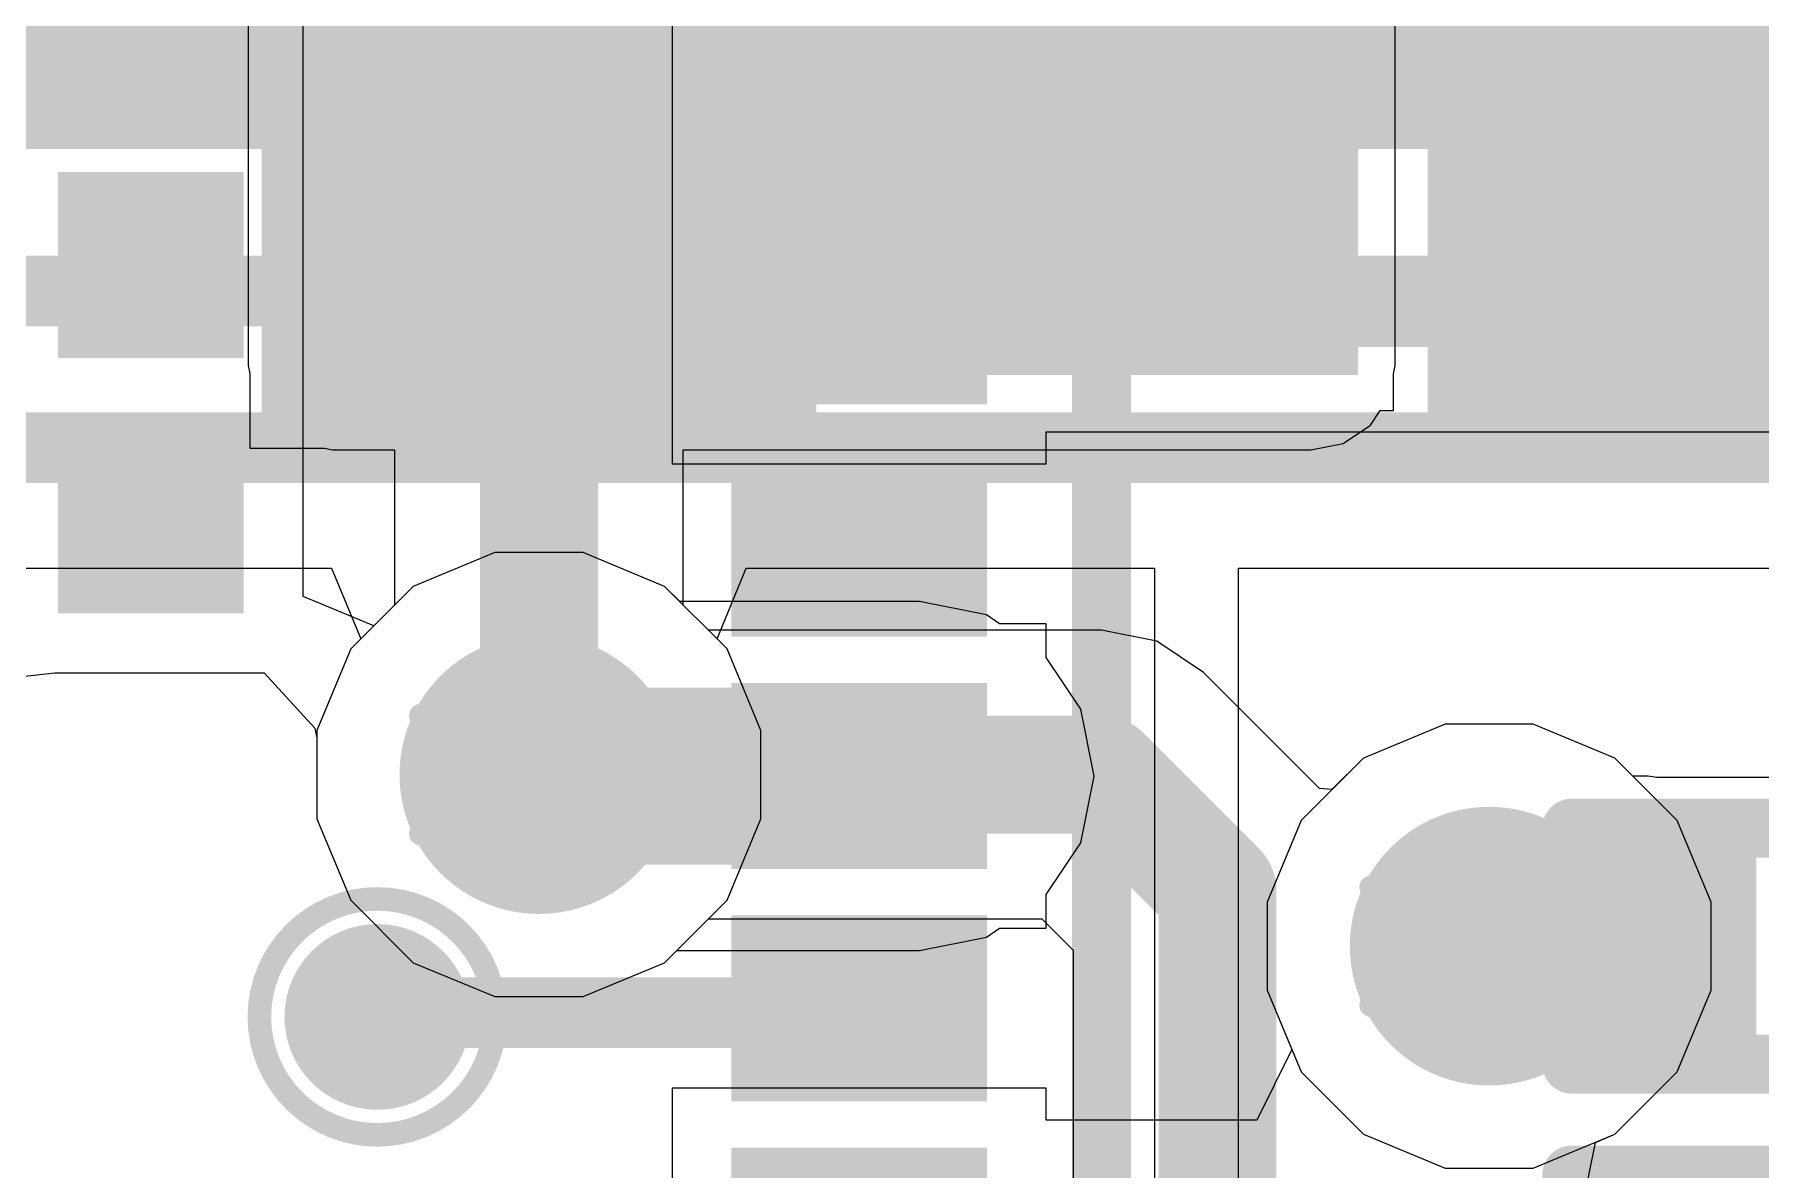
# Model space of a CAD drawing. Header units: inches. Extents: x -10 to 344, y -7 to 75.
# Drawn here: x 39.812 to 43.528, y 8.175 to 10.619 of the extents above; entities that cross this region are included whole.
import ezdxf

# ---------------------------------------------------------------- set-up
doc = ezdxf.new("R2010")
doc.units = ezdxf.units.IN
for name, color, linetype in [('Bottom Layer', 5, 'Continuous'), ('Bottom Overlay', 54, 'Continuous'), ('Bottom Paste', 16, 'Continuous'), ('Bottom Solder', 6, 'Continuous'), ('Drill Drawing', 1, 'Continuous'), ('Mid Layer 1', 16, 'Continuous'), ('Mid Layer 2', 76, 'Continuous'), ('Top Layer', 1, 'Continuous'), ('Top Overlay', 2, 'Continuous'), ('Top Paste', 8, 'Continuous'), ('Top Solder', 216, 'Continuous'), ('Via Holes', 16, 'Continuous')]:
    doc.layers.add(name, color=color, linetype=linetype)

# ---------------------------------------------------------------- blocks, each defined once
blk = doc.blocks.new('NRF9151_LACA_R_30')
at = {"layer": 'Top Layer'}
for points in [[(-5.85, -1.0996), (-5.4, -1.0996), (-5.4, -1.3996), (-5.85, -1.3996)], [(-5.85, -1.5996), (-5.4, -1.5996), (-5.4, -1.8996), (-5.85, -1.8996)], [(-5.85, -2.0996), (-5.4, -2.0996), (-5.4, -2.3996), (-5.85, -2.3996)], [(-3.95, -2.15), (-3.95, -2.45), (-4.25, -2.45), (-4.25, -2.15)], [(-5.85, -2.5996), (-5.4, -2.5996), (-5.4, -2.8996), (-5.85, -2.8996)], [(-3.95, -2.7), (-3.95, -3), (-4.25, -3), (-4.25, -2.7)], [(-5.85, -3.0996), (-5.4, -3.0996), (-5.4, -3.3996), (-5.85, -3.3996)], [(-3.95, -3.25), (-3.95, -3.55), (-4.25, -3.55), (-4.25, -3.25)]]:
    blk.add_hatch(color=1, dxfattribs=at).paths.add_polyline_path(points)
at = {"layer": 'Top Paste'}
for points in [[(-5.85, -1.0996), (-5.4, -1.0996), (-5.4, -1.3996), (-5.85, -1.3996)], [(-5.85, -1.5996), (-5.4, -1.5996), (-5.4, -1.8996), (-5.85, -1.8996)], [(-5.85, -2.0996), (-5.4, -2.0996), (-5.4, -2.3996), (-5.85, -2.3996)], [(-3.95, -2.15), (-3.95, -2.45), (-4.25, -2.45), (-4.25, -2.15)], [(-5.85, -2.5996), (-5.4, -2.5996), (-5.4, -2.8996), (-5.85, -2.8996)], [(-3.95, -2.7), (-3.95, -3), (-4.25, -3), (-4.25, -2.7)], [(-5.85, -3.0996), (-5.4, -3.0996), (-5.4, -3.3996), (-5.85, -3.3996)], [(-3.95, -3.25), (-3.95, -3.55), (-4.25, -3.55), (-4.25, -3.25)]]:
    blk.add_hatch(color=8, dxfattribs=at).paths.add_polyline_path(points)
at = {"layer": 'Top Solder'}
for points in [[(-5.9, -0.5496), (-5.35, -0.5496), (-5.35, -0.9496), (-5.9, -0.9496)], [(-5.9, -1.0496), (-5.35, -1.0496), (-5.35, -1.4496), (-5.9, -1.4496)], [(-5.9, -1.5496), (-5.35, -1.5496), (-5.35, -1.9496), (-5.9, -1.9496)], [(-5.9, -2.0496), (-5.35, -2.0496), (-5.35, -2.4496), (-5.9, -2.4496)], [(-3.9, -2.1), (-3.9, -2.5), (-4.3, -2.5), (-4.3, -2.1)], [(-5.9, -2.5496), (-5.35, -2.5496), (-5.35, -2.9496), (-5.9, -2.9496)], [(-3.9, -2.65), (-3.9, -3.05), (-4.3, -3.05), (-4.3, -2.65)], [(-5.9, -3.0496), (-5.35, -3.0496), (-5.35, -3.4496), (-5.9, -3.4496)], [(-3.9, -3.2), (-3.9, -3.6), (-4.3, -3.6), (-4.3, -3.2)]]:
    blk.add_hatch(color=216, dxfattribs=at).paths.add_polyline_path(points)
at = {"layer": 'Top Overlay'}
blk.add_lwpolyline([(-6.1468, 5.6642, 0.127, 0.127, 0), (-6.1468, -5.6642, 0.127, 0.127, 0)], format="xyseb", dxfattribs=at)
blk = doc.blocks.new('R___0201_B_73')
at = {"layer": 'Bottom Layer'}
for points in [[(-0.41, 0.185), (-0.14, 0.185), (-0.14, -0.185), (-0.41, -0.185)], [(0.14, 0.185), (0.41, 0.185), (0.41, -0.185), (0.14, -0.185)]]:
    blk.add_hatch(color=5, dxfattribs=at).paths.add_polyline_path(points)
at = {"layer": 'Bottom Paste'}
for points in [[(-0.41, 0.185), (-0.14, 0.185), (-0.14, -0.185), (-0.41, -0.185)], [(0.14, 0.185), (0.41, 0.185), (0.41, -0.185), (0.14, -0.185)]]:
    blk.add_hatch(color=16, dxfattribs=at).paths.add_polyline_path(points)
at = {"layer": 'Bottom Solder'}
for points in [[(-0.465, 0.24), (-0.085, 0.24), (-0.085, -0.24), (-0.465, -0.24)], [(0.085, 0.24), (0.465, 0.24), (0.465, -0.24), (0.085, -0.24)]]:
    blk.add_hatch(color=6, dxfattribs=at).paths.add_polyline_path(points)
at = {"layer": 'Bottom Overlay'}
for points in [[(-0.4826, 0.254, 0.127, 0.127, 0), (0.4826, 0.254, 0.127, 0.127, 0)], [(-0.4826, -0.254, 0.127, 0.127, 0), (-0.4826, 0.254, 0.127, 0.127, 0)], [(0.4826, -0.254, 0.127, 0.127, 0), (0.4826, 0.254, 0.127, 0.127, 0)], [(-0.4826, -0.254, 0.127, 0.127, 0), (0.4826, -0.254, 0.127, 0.127, 0)]]:
    blk.add_lwpolyline(points, format="xyseb", dxfattribs=at)
for points in [[(-0.5143, 0.254, 0.0635, 0.0635, 1), (-0.4508, 0.254, 0.0635, 0.0635, 1)], [(-0.5143, 0.254, 0.0635, 0.0635, 1), (-0.4508, 0.254, 0.0635, 0.0635, 1)], [(0.4508, 0.254, 0.0635, 0.0635, 1), (0.5143, 0.254, 0.0635, 0.0635, 1)], [(0.4508, 0.254, 0.0635, 0.0635, 1), (0.5143, 0.254, 0.0635, 0.0635, 1)], [(-0.5143, -0.254, 0.0635, 0.0635, 1), (-0.4508, -0.254, 0.0635, 0.0635, 1)], [(-0.5143, -0.254, 0.0635, 0.0635, 1), (-0.4508, -0.254, 0.0635, 0.0635, 1)], [(0.4508, -0.254, 0.0635, 0.0635, 1), (0.5143, -0.254, 0.0635, 0.0635, 1)], [(0.4508, -0.254, 0.0635, 0.0635, 1), (0.5143, -0.254, 0.0635, 0.0635, 1)]]:
    blk.add_lwpolyline(points, format="xyseb", close=True, dxfattribs=at)
blk = doc.blocks.new('R___0201_B_74')
at = {"layer": 'Bottom Layer'}
for points in [[(-0.41, 0.185), (-0.14, 0.185), (-0.14, -0.185), (-0.41, -0.185)], [(0.14, 0.185), (0.41, 0.185), (0.41, -0.185), (0.14, -0.185)]]:
    blk.add_hatch(color=5, dxfattribs=at).paths.add_polyline_path(points)
at = {"layer": 'Bottom Paste'}
for points in [[(-0.41, 0.185), (-0.14, 0.185), (-0.14, -0.185), (-0.41, -0.185)], [(0.14, 0.185), (0.41, 0.185), (0.41, -0.185), (0.14, -0.185)]]:
    blk.add_hatch(color=16, dxfattribs=at).paths.add_polyline_path(points)
at = {"layer": 'Bottom Solder'}
for points in [[(-0.465, 0.24), (-0.085, 0.24), (-0.085, -0.24), (-0.465, -0.24)], [(0.085, 0.24), (0.465, 0.24), (0.465, -0.24), (0.085, -0.24)]]:
    blk.add_hatch(color=6, dxfattribs=at).paths.add_polyline_path(points)
at = {"layer": 'Bottom Overlay'}
for points in [[(0.4826, 0.254, 0.127, 0.127, 0), (-0.4826, 0.254, 0.127, 0.127, 0)], [(-0.4826, 0.254, 0.127, 0.127, 0), (-0.4826, -0.254, 0.127, 0.127, 0)], [(0.4826, 0.254, 0.127, 0.127, 0), (0.4826, -0.254, 0.127, 0.127, 0)], [(0.4826, -0.254, 0.127, 0.127, 0), (-0.4826, -0.254, 0.127, 0.127, 0)]]:
    blk.add_lwpolyline(points, format="xyseb", dxfattribs=at)
for points in [[(-0.5143, 0.254, 0.0635, 0.0635, 1), (-0.4508, 0.254, 0.0635, 0.0635, 1)], [(-0.5143, 0.254, 0.0635, 0.0635, 1), (-0.4508, 0.254, 0.0635, 0.0635, 1)], [(0.4508, 0.254, 0.0635, 0.0635, 1), (0.5143, 0.254, 0.0635, 0.0635, 1)], [(0.4508, 0.254, 0.0635, 0.0635, 1), (0.5143, 0.254, 0.0635, 0.0635, 1)], [(-0.5143, -0.254, 0.0635, 0.0635, 1), (-0.4508, -0.254, 0.0635, 0.0635, 1)], [(-0.5143, -0.254, 0.0635, 0.0635, 1), (-0.4508, -0.254, 0.0635, 0.0635, 1)], [(0.4508, -0.254, 0.0635, 0.0635, 1), (0.5143, -0.254, 0.0635, 0.0635, 1)], [(0.4508, -0.254, 0.0635, 0.0635, 1), (0.5143, -0.254, 0.0635, 0.0635, 1)]]:
    blk.add_lwpolyline(points, format="xyseb", close=True, dxfattribs=at)
blk = doc.blocks.new('IND_0603__1608_M_______B_89')
at = {"layer": 'Bottom Layer'}
for points in [[(-1, 0.4), (-0.4, 0.4), (-0.4, -0.4), (-1, -0.4)], [(0.4, 0.4), (1, 0.4), (1, -0.4), (0.4, -0.4)]]:
    blk.add_hatch(color=5, dxfattribs=at).paths.add_polyline_path(points)
at = {"layer": 'Bottom Paste'}
for points in [[(-1, 0.4), (-0.4, 0.4), (-0.4, -0.4), (-1, -0.4)], [(0.4, 0.4), (1, 0.4), (1, -0.4), (0.4, -0.4)]]:
    blk.add_hatch(color=16, dxfattribs=at).paths.add_polyline_path(points)
at = {"layer": 'Bottom Solder'}
for points in [[(-1.1016, 0.5016), (-0.2984, 0.5016), (-0.2984, -0.5016), (-1.1016, -0.5016)], [(0.2984, 0.5016), (1.1016, 0.5016), (1.1016, -0.5016), (0.2984, -0.5016)]]:
    blk.add_hatch(color=6, dxfattribs=at).paths.add_polyline_path(points)
at = {"layer": 'Bottom Overlay'}
for points in [[(0.2286, 0.4572, 0.127, 0.127, 0), (-0.2032, 0.4572, 0.127, 0.127, 0)], [(0.2286, -0.4572, 0.127, 0.127, 0), (-0.2032, -0.4572, 0.127, 0.127, 0)]]:
    blk.add_lwpolyline(points, format="xyseb", dxfattribs=at)
for points in [[(-0.2349, 0.4572, 0.0635, 0.0635, 1), (-0.1714, 0.4572, 0.0635, 0.0635, 1)], [(0.1968, 0.4572, 0.0635, 0.0635, 1), (0.2604, 0.4572, 0.0635, 0.0635, 1)], [(-0.2349, -0.4572, 0.0635, 0.0635, 1), (-0.1714, -0.4572, 0.0635, 0.0635, 1)], [(0.1968, -0.4572, 0.0635, 0.0635, 1), (0.2604, -0.4572, 0.0635, 0.0635, 1)]]:
    blk.add_lwpolyline(points, format="xyseb", close=True, dxfattribs=at)
blk = doc.blocks.new('C___0603_B_105')
at = {"layer": 'Bottom Layer'}
for points in [[(-1.143, -0.4445), (-1.143, 0.4445), (-0.381, 0.4445), (-0.381, -0.4445)], [(0.381, -0.4445), (0.381, 0.4445), (1.143, 0.4445), (1.143, -0.4445)]]:
    blk.add_hatch(color=5, dxfattribs=at).paths.add_polyline_path(points)
at = {"layer": 'Bottom Paste'}
for points in [[(-1.143, -0.4445), (-1.143, 0.4445), (-0.381, 0.4445), (-0.381, -0.4445)], [(0.381, -0.4445), (0.381, 0.4445), (1.143, 0.4445), (1.143, -0.4445)]]:
    blk.add_hatch(color=16, dxfattribs=at).paths.add_polyline_path(points)
at = {"layer": 'Bottom Solder'}
for points in [[(-1.203, -0.5045), (-1.203, 0.5045), (-0.321, 0.5045), (-0.321, -0.5045)], [(0.321, -0.5045), (0.321, 0.5045), (1.203, 0.5045), (1.203, -0.5045)]]:
    blk.add_hatch(color=6, dxfattribs=at).paths.add_polyline_path(points)
at = {"layer": 'Bottom Overlay'}
for points in [[(-1.2446, -0.5334, 0.127, 0.127, 0), (-1.2446, 0.5334, 0.127, 0.127, 0)], [(-0.4572, 0.5334, 0.127, 0.127, 0), (-1.2446, 0.5334, 0.127, 0.127, 0)], [(1.2446, 0.5334, 0.127, 0.127, 0), (0.4572, 0.5334, 0.127, 0.127, 0)], [(1.2446, -0.5334, 0.127, 0.127, 0), (1.2446, 0.5334, 0.127, 0.127, 0)], [(-0.4572, -0.5334, 0.127, 0.127, 0), (-1.2446, -0.5334, 0.127, 0.127, 0)], [(1.2446, -0.5334, 0.127, 0.127, 0), (0.4572, -0.5334, 0.127, 0.127, 0)]]:
    blk.add_lwpolyline(points, format="xyseb", dxfattribs=at)
for points in [[(-1.2764, 0.5334, 0.0635, 0.0635, 1), (-1.2128, 0.5334, 0.0635, 0.0635, 1)], [(-1.2764, 0.5334, 0.0635, 0.0635, 1), (-1.2128, 0.5334, 0.0635, 0.0635, 1)], [(-0.4889, 0.5334, 0.0635, 0.0635, 1), (-0.4254, 0.5334, 0.0635, 0.0635, 1)], [(0.4254, 0.5334, 0.0635, 0.0635, 1), (0.4889, 0.5334, 0.0635, 0.0635, 1)], [(1.2128, 0.5334, 0.0635, 0.0635, 1), (1.2764, 0.5334, 0.0635, 0.0635, 1)], [(1.2128, 0.5334, 0.0635, 0.0635, 1), (1.2764, 0.5334, 0.0635, 0.0635, 1)], [(-1.2764, -0.5334, 0.0635, 0.0635, 1), (-1.2128, -0.5334, 0.0635, 0.0635, 1)], [(-1.2764, -0.5334, 0.0635, 0.0635, 1), (-1.2128, -0.5334, 0.0635, 0.0635, 1)], [(-0.4889, -0.5334, 0.0635, 0.0635, 1), (-0.4254, -0.5334, 0.0635, 0.0635, 1)], [(0.4254, -0.5334, 0.0635, 0.0635, 1), (0.4889, -0.5334, 0.0635, 0.0635, 1)], [(1.2128, -0.5334, 0.0635, 0.0635, 1), (1.2764, -0.5334, 0.0635, 0.0635, 1)], [(1.2128, -0.5334, 0.0635, 0.0635, 1), (1.2764, -0.5334, 0.0635, 0.0635, 1)]]:
    blk.add_lwpolyline(points, format="xyseb", close=True, dxfattribs=at)
blk = doc.blocks.new('C___0603_B_106')
at = {"layer": 'Bottom Layer'}
for points in [[(-1.143, -0.4445), (-1.143, 0.4445), (-0.381, 0.4445), (-0.381, -0.4445)], [(0.381, -0.4445), (0.381, 0.4445), (1.143, 0.4445), (1.143, -0.4445)]]:
    blk.add_hatch(color=5, dxfattribs=at).paths.add_polyline_path(points)
at = {"layer": 'Bottom Paste'}
for points in [[(-1.143, -0.4445), (-1.143, 0.4445), (-0.381, 0.4445), (-0.381, -0.4445)], [(0.381, -0.4445), (0.381, 0.4445), (1.143, 0.4445), (1.143, -0.4445)]]:
    blk.add_hatch(color=16, dxfattribs=at).paths.add_polyline_path(points)
at = {"layer": 'Bottom Solder'}
for points in [[(-1.203, -0.5045), (-1.203, 0.5045), (-0.321, 0.5045), (-0.321, -0.5045)], [(0.321, -0.5045), (0.321, 0.5045), (1.203, 0.5045), (1.203, -0.5045)]]:
    blk.add_hatch(color=6, dxfattribs=at).paths.add_polyline_path(points)
at = {"layer": 'Bottom Overlay'}
for points in [[(-1.2446, 0.5334, 0.127, 0.127, 0), (-0.4572, 0.5334, 0.127, 0.127, 0)], [(-1.2446, 0.5334, 0.127, 0.127, 0), (-1.2446, -0.5334, 0.127, 0.127, 0)], [(0.4572, 0.5334, 0.127, 0.127, 0), (1.2446, 0.5334, 0.127, 0.127, 0)], [(1.2446, 0.5334, 0.127, 0.127, 0), (1.2446, -0.5334, 0.127, 0.127, 0)], [(-1.2446, -0.5334, 0.127, 0.127, 0), (-0.4572, -0.5334, 0.127, 0.127, 0)], [(0.4572, -0.5334, 0.127, 0.127, 0), (1.2446, -0.5334, 0.127, 0.127, 0)]]:
    blk.add_lwpolyline(points, format="xyseb", dxfattribs=at)
for points in [[(-1.2764, 0.5334, 0.0635, 0.0635, 1), (-1.2128, 0.5334, 0.0635, 0.0635, 1)], [(-1.2764, 0.5334, 0.0635, 0.0635, 1), (-1.2128, 0.5334, 0.0635, 0.0635, 1)], [(-0.4889, 0.5334, 0.0635, 0.0635, 1), (-0.4254, 0.5334, 0.0635, 0.0635, 1)], [(0.4254, 0.5334, 0.0635, 0.0635, 1), (0.4889, 0.5334, 0.0635, 0.0635, 1)], [(1.2128, 0.5334, 0.0635, 0.0635, 1), (1.2764, 0.5334, 0.0635, 0.0635, 1)], [(1.2128, 0.5334, 0.0635, 0.0635, 1), (1.2764, 0.5334, 0.0635, 0.0635, 1)], [(-1.2764, -0.5334, 0.0635, 0.0635, 1), (-1.2128, -0.5334, 0.0635, 0.0635, 1)], [(-1.2764, -0.5334, 0.0635, 0.0635, 1), (-1.2128, -0.5334, 0.0635, 0.0635, 1)], [(-0.4889, -0.5334, 0.0635, 0.0635, 1), (-0.4254, -0.5334, 0.0635, 0.0635, 1)], [(0.4254, -0.5334, 0.0635, 0.0635, 1), (0.4889, -0.5334, 0.0635, 0.0635, 1)], [(1.2128, -0.5334, 0.0635, 0.0635, 1), (1.2764, -0.5334, 0.0635, 0.0635, 1)], [(1.2128, -0.5334, 0.0635, 0.0635, 1), (1.2764, -0.5334, 0.0635, 0.0635, 1)]]:
    blk.add_lwpolyline(points, format="xyseb", close=True, dxfattribs=at)

msp = doc.modelspace()

# ---------------------------------------------------------------- hatches: boundary and pattern name
at = {"layer": 'Bottom Layer'}
for points in [[(40.4539, 9.906), (42.5605, 9.906), (42.5605, 10.668), (40.4539, 10.668)], [(42.868, 8.471), (43.2868, 8.471), (43.2868, 8.841), (42.868, 8.841)]]:
    msp.add_hatch(color=5, dxfattribs=at).paths.add_polyline_path(points)
h = msp.add_hatch(color=5, dxfattribs=at)
edge = h.paths.add_edge_path()
edge.add_arc((40.8983, 9.0254), 0.3, 0, 360)
h = msp.add_hatch(color=5, dxfattribs=at)
edge = h.paths.add_edge_path()
edge.add_arc((42.9442, 8.656), 0.3, 0, 360)
h = msp.add_hatch(color=5, dxfattribs=at)
edge = h.paths.add_edge_path()
edge.add_arc((40.5505, 8.5037), 0.2, 0, 360)
at = {"layer": 'Mid Layer 1'}
h = msp.add_hatch(color=16, dxfattribs=at)
edge = h.paths.add_edge_path()
edge.add_arc((40.8983, 9.0254), 0.3, 0, 360)
h = msp.add_hatch(color=16, dxfattribs=at)
edge = h.paths.add_edge_path()
edge.add_arc((42.9442, 8.656), 0.3, 0, 360)
h = msp.add_hatch(color=16, dxfattribs=at)
edge = h.paths.add_edge_path()
edge.add_arc((40.5505, 8.5037), 0.2, 0, 360)
at = {"layer": 'Mid Layer 2'}
h = msp.add_hatch(color=76, dxfattribs=at)
edge = h.paths.add_edge_path()
edge.add_arc((40.8983, 9.0254), 0.3, 0, 360)
h = msp.add_hatch(color=76, dxfattribs=at)
edge = h.paths.add_edge_path()
edge.add_arc((42.9442, 8.656), 0.3, 0, 360)
h = msp.add_hatch(color=76, dxfattribs=at)
edge = h.paths.add_edge_path()
edge.add_arc((40.5505, 8.5037), 0.2, 0, 360)
at = {"layer": 'Top Layer'}
h = msp.add_hatch(color=1, dxfattribs=at)
edge = h.paths.add_edge_path()
edge.add_arc((40.8983, 9.0254), 0.3, 0, 360)
h = msp.add_hatch(color=1, dxfattribs=at)
edge = h.paths.add_edge_path()
edge.add_arc((42.9442, 8.656), 0.3, 0, 360)
h = msp.add_hatch(color=1, dxfattribs=at)
edge = h.paths.add_edge_path()
edge.add_arc((40.5505, 8.5037), 0.2, 0, 360)
at = {"layer": 'Via Holes'}
h = msp.add_hatch(color=7, dxfattribs=at)
edge = h.paths.add_edge_path()
edge.add_arc((40.8983, 9.0254), 0.15, 0, 360)
h = msp.add_hatch(color=7, dxfattribs=at)
edge = h.paths.add_edge_path()
edge.add_arc((42.9442, 8.656), 0.15, 0, 360)
h = msp.add_hatch(color=7, dxfattribs=at)
edge = h.paths.add_edge_path()
edge.add_arc((40.5505, 8.5037), 0.1, 0, 360)

# ---------------------------------------------------------------- linework, layer by layer
at = {"layer": 'Bottom Layer'}
for p, q in [((40.2726, 10.668), (40.2726, 9.906)), ((42.7418, 9.906), (42.7418, 10.668)), ((40.2726, 9.906), (40.2761, 9.8885)), ((40.2761, 9.8885), (40.2761, 9.7282)), ((42.7383, 9.8885), (42.7418, 9.906)), ((42.7383, 9.8092), (42.7383, 9.8885)), ((42.6298, 9.7385), (42.6887, 9.7778)), ((42.6887, 9.7778), (42.7096, 9.8092)), ((42.7096, 9.8092), (42.7383, 9.8092)), ((42.5605, 9.7247), (42.6298, 9.7385)), ((40.2761, 9.7282), (40.4364, 9.7282)), ((40.4364, 9.7282), (40.4539, 9.7247)), ((40.4539, 9.7247), (40.5876, 9.7247)), ((40.5876, 9.7247), (40.5876, 9.3904)), ((41.2091, 9.3904), (41.2091, 9.7247)), ((41.2091, 9.7247), (42.5605, 9.7247)), ((40.5876, 9.3904), (40.4933, 9.2961)), ((41.2633, 9.3362), (41.2091, 9.3904)), ((42.1097, 9.3362), (41.2633, 9.3362)), ((42.2286, 9.3125), (42.1097, 9.3362)), ((40.4933, 9.2961), (40.4205, 9.1205)), ((42.3294, 9.2452), (42.2286, 9.3125)), ((42.579, 8.9956), (42.3294, 9.2452)), ((40.4205, 9.1205), (40.4205, 8.9304)), ((42.8491, 9.1338), (42.6735, 9.061)), ((43.0392, 9.1338), (42.8491, 9.1338)), ((43.2148, 9.061), (43.0392, 9.1338)), ((42.6735, 9.061), (42.6055, 8.993)), ((43.2536, 9.0222), (43.2148, 9.061)), ((42.6055, 8.993), (42.579, 8.9956)), ((43.2868, 9.0222), (43.2536, 9.0222)), ((43.3043, 9.0188), (43.2868, 9.0222)), ((43.8155, 9.0188), (43.3043, 9.0188)), ((40.4205, 8.9304), (40.4933, 8.7548)), ((40.4933, 8.7548), (40.6277, 8.6204)), ((41.169, 8.6204), (41.2633, 8.7147)), ((41.2633, 8.7147), (41.9809, 8.7147)), ((41.9809, 8.7147), (42.0485, 8.6471)), ((42.0485, 8.6471), (42.0485, 7.5846)), ((40.6277, 8.6204), (40.8033, 8.5476)), ((40.9934, 8.5476), (41.169, 8.6204)), ((40.8033, 8.5476), (40.9934, 8.5476))]:
    msp.add_line(p, q, dxfattribs=at)
for points in [[(42.6155, 11.0166, 0.1524, 0.1524, 0), (43.3451, 10.287, 0.1524, 0.1524, 0)], [(40.8983, 10.2869, 0.254, 0.254, 0), (40.8984, 10.287, 0.254, 0.254, 0)], [(40.8983, 9.0254, 0.254, 0.254, 0), (40.8983, 10.2869, 0.254, 0.254, 0)], [(43.3451, 10.287, 0.1524, 0.1524, 0), (43.4086, 10.287, 0.1524, 0.1524, 0)], [(40.8983, 9.0254, 0.254, 0.254, 0), (42.1097, 9.0254, 0.254, 0.254, 0)], [(42.1097, 9.0254, 0.254, 0.254, 0), (42.3593, 8.7758, 0.254, 0.254, 0)], [(42.3593, 7.2218, 0.254, 0.254, 0), (42.3593, 8.7758, 0.254, 0.254, 0)], [(42.9442, 8.656, 0.1524, 0.1524, 0), (43.3296, 8.656, 0.1524, 0.1524, 0)]]:
    msp.add_lwpolyline(points, format="xyseb", dxfattribs=at)
for points in [[(40.8348, 10.2869, 0.127, 0.127, 1), (40.9618, 10.2869, 0.127, 0.127, 1)], [(40.8348, 10.2869, 0.127, 0.127, 1), (40.9618, 10.2869, 0.127, 0.127, 1)], [(40.8349, 10.287, 0.127, 0.127, 1), (40.9619, 10.287, 0.127, 0.127, 1)], [(43.307, 10.287, 0.0762, 0.0762, 1), (43.3832, 10.287, 0.0762, 0.0762, 1)], [(43.307, 10.287, 0.0762, 0.0762, 1), (43.3832, 10.287, 0.0762, 0.0762, 1)], [(43.3705, 10.287, 0.0762, 0.0762, 1), (43.4467, 10.287, 0.0762, 0.0762, 1)], [(40.8348, 9.0254, 0.127, 0.127, 1), (40.9618, 9.0254, 0.127, 0.127, 1)], [(40.8348, 9.0254, 0.127, 0.127, 1), (40.9618, 9.0254, 0.127, 0.127, 1)], [(42.0462, 9.0254, 0.127, 0.127, 1), (42.1732, 9.0254, 0.127, 0.127, 1)], [(42.0462, 9.0254, 0.127, 0.127, 1), (42.1732, 9.0254, 0.127, 0.127, 1)], [(42.2958, 8.7758, 0.127, 0.127, 1), (42.4228, 8.7758, 0.127, 0.127, 1)], [(42.2958, 8.7758, 0.127, 0.127, 1), (42.4228, 8.7758, 0.127, 0.127, 1)], [(42.9061, 8.656, 0.0762, 0.0762, 1), (42.9823, 8.656, 0.0762, 0.0762, 1)], [(43.2915, 8.656, 0.0762, 0.0762, 1), (43.3677, 8.656, 0.0762, 0.0762, 1)]]:
    msp.add_lwpolyline(points, format="xyseb", close=True, dxfattribs=at)
at = {"layer": 'Drill Drawing'}
for points in [[(40.7713, 9.1524, 0.0508, 0.0508, 0), (40.8983, 9.2794, 0.0508, 0.0508, 0)], [(40.8983, 9.2794, 0.0508, 0.0508, 0), (41.0253, 9.1524, 0.0508, 0.0508, 0)], [(40.6443, 9.1524, 0.0508, 0.0508, 0), (40.7713, 9.0254, 0.0508, 0.0508, 0)], [(40.6443, 9.1524, 0.0508, 0.0508, 0), (40.7713, 9.1524, 0.0508, 0.0508, 0)], [(41.0253, 9.1524, 0.0508, 0.0508, 0), (41.1523, 9.1524, 0.0508, 0.0508, 0)], [(41.0253, 9.0254, 0.0508, 0.0508, 0), (41.1523, 9.1524, 0.0508, 0.0508, 0)], [(40.6443, 8.8984, 0.0508, 0.0508, 0), (40.7713, 9.0254, 0.0508, 0.0508, 0)], [(41.0253, 9.0254, 0.0508, 0.0508, 0), (41.1523, 8.8984, 0.0508, 0.0508, 0)], [(40.6443, 8.8984, 0.0508, 0.0508, 0), (40.7713, 8.8984, 0.0508, 0.0508, 0)], [(40.7713, 8.8984, 0.0508, 0.0508, 0), (40.8983, 8.7714, 0.0508, 0.0508, 0)], [(40.8983, 8.7714, 0.0508, 0.0508, 0), (41.0253, 8.8984, 0.0508, 0.0508, 0)], [(41.0253, 8.8984, 0.0508, 0.0508, 0), (41.1523, 8.8984, 0.0508, 0.0508, 0)], [(42.8172, 8.783, 0.0508, 0.0508, 0), (42.9442, 8.91, 0.0508, 0.0508, 0)], [(42.9442, 8.91, 0.0508, 0.0508, 0), (43.0712, 8.783, 0.0508, 0.0508, 0)], [(42.6902, 8.783, 0.0508, 0.0508, 0), (42.8172, 8.656, 0.0508, 0.0508, 0)], [(42.6902, 8.783, 0.0508, 0.0508, 0), (42.8172, 8.783, 0.0508, 0.0508, 0)], [(43.0712, 8.783, 0.0508, 0.0508, 0), (43.1982, 8.783, 0.0508, 0.0508, 0)], [(43.0712, 8.656, 0.0508, 0.0508, 0), (43.1982, 8.783, 0.0508, 0.0508, 0)], [(42.6902, 8.529, 0.0508, 0.0508, 0), (42.8172, 8.656, 0.0508, 0.0508, 0)], [(43.0712, 8.656, 0.0508, 0.0508, 0), (43.1982, 8.529, 0.0508, 0.0508, 0)], [(42.6902, 8.529, 0.0508, 0.0508, 0), (42.8172, 8.529, 0.0508, 0.0508, 0)], [(42.8172, 8.529, 0.0508, 0.0508, 0), (42.9442, 8.402, 0.0508, 0.0508, 0)], [(42.9442, 8.402, 0.0508, 0.0508, 0), (43.0712, 8.529, 0.0508, 0.0508, 0)], [(43.0712, 8.529, 0.0508, 0.0508, 0), (43.1982, 8.529, 0.0508, 0.0508, 0)]]:
    msp.add_lwpolyline(points, format="xyseb", dxfattribs=at)
for points in [[(40.8856, 9.2794, 0.0254, 0.0254, 1), (40.911, 9.2794, 0.0254, 0.0254, 1)], [(40.8856, 9.2794, 0.0254, 0.0254, 1), (40.911, 9.2794, 0.0254, 0.0254, 1)], [(40.6316, 9.1524, 0.0254, 0.0254, 1), (40.657, 9.1524, 0.0254, 0.0254, 1)], [(40.6316, 9.1524, 0.0254, 0.0254, 1), (40.657, 9.1524, 0.0254, 0.0254, 1)], [(40.7586, 9.1524, 0.0254, 0.0254, 1), (40.784, 9.1524, 0.0254, 0.0254, 1)], [(40.7586, 9.1524, 0.0254, 0.0254, 1), (40.784, 9.1524, 0.0254, 0.0254, 1)], [(41.0126, 9.1524, 0.0254, 0.0254, 1), (41.038, 9.1524, 0.0254, 0.0254, 1)], [(41.0126, 9.1524, 0.0254, 0.0254, 1), (41.038, 9.1524, 0.0254, 0.0254, 1)], [(41.1396, 9.1524, 0.0254, 0.0254, 1), (41.165, 9.1524, 0.0254, 0.0254, 1)], [(41.1396, 9.1524, 0.0254, 0.0254, 1), (41.165, 9.1524, 0.0254, 0.0254, 1)], [(40.7586, 9.0254, 0.0254, 0.0254, 1), (40.784, 9.0254, 0.0254, 0.0254, 1)], [(40.7586, 9.0254, 0.0254, 0.0254, 1), (40.784, 9.0254, 0.0254, 0.0254, 1)], [(41.0126, 9.0254, 0.0254, 0.0254, 1), (41.038, 9.0254, 0.0254, 0.0254, 1)], [(41.0126, 9.0254, 0.0254, 0.0254, 1), (41.038, 9.0254, 0.0254, 0.0254, 1)], [(40.6316, 8.8984, 0.0254, 0.0254, 1), (40.657, 8.8984, 0.0254, 0.0254, 1)], [(40.6316, 8.8984, 0.0254, 0.0254, 1), (40.657, 8.8984, 0.0254, 0.0254, 1)], [(40.7586, 8.8984, 0.0254, 0.0254, 1), (40.784, 8.8984, 0.0254, 0.0254, 1)], [(40.7586, 8.8984, 0.0254, 0.0254, 1), (40.784, 8.8984, 0.0254, 0.0254, 1)], [(41.0126, 8.8984, 0.0254, 0.0254, 1), (41.038, 8.8984, 0.0254, 0.0254, 1)], [(41.0126, 8.8984, 0.0254, 0.0254, 1), (41.038, 8.8984, 0.0254, 0.0254, 1)], [(41.1396, 8.8984, 0.0254, 0.0254, 1), (41.165, 8.8984, 0.0254, 0.0254, 1)], [(41.1396, 8.8984, 0.0254, 0.0254, 1), (41.165, 8.8984, 0.0254, 0.0254, 1)], [(42.9315, 8.91, 0.0254, 0.0254, 1), (42.9569, 8.91, 0.0254, 0.0254, 1)], [(42.9315, 8.91, 0.0254, 0.0254, 1), (42.9569, 8.91, 0.0254, 0.0254, 1)], [(42.6775, 8.783, 0.0254, 0.0254, 1), (42.7029, 8.783, 0.0254, 0.0254, 1)], [(42.6775, 8.783, 0.0254, 0.0254, 1), (42.7029, 8.783, 0.0254, 0.0254, 1)], [(42.8045, 8.783, 0.0254, 0.0254, 1), (42.8299, 8.783, 0.0254, 0.0254, 1)], [(42.8045, 8.783, 0.0254, 0.0254, 1), (42.8299, 8.783, 0.0254, 0.0254, 1)], [(43.0585, 8.783, 0.0254, 0.0254, 1), (43.0839, 8.783, 0.0254, 0.0254, 1)], [(43.0585, 8.783, 0.0254, 0.0254, 1), (43.0839, 8.783, 0.0254, 0.0254, 1)], [(43.1855, 8.783, 0.0254, 0.0254, 1), (43.2109, 8.783, 0.0254, 0.0254, 1)], [(43.1855, 8.783, 0.0254, 0.0254, 1), (43.2109, 8.783, 0.0254, 0.0254, 1)], [(40.8045, 8.5037, 0.0508, 0.0508, 1), (40.2965, 8.5037, 0.0508, 0.0508, 1)], [(40.8856, 8.7714, 0.0254, 0.0254, 1), (40.911, 8.7714, 0.0254, 0.0254, 1)], [(40.8856, 8.7714, 0.0254, 0.0254, 1), (40.911, 8.7714, 0.0254, 0.0254, 1)], [(42.8045, 8.656, 0.0254, 0.0254, 1), (42.8299, 8.656, 0.0254, 0.0254, 1)], [(42.8045, 8.656, 0.0254, 0.0254, 1), (42.8299, 8.656, 0.0254, 0.0254, 1)], [(43.0585, 8.656, 0.0254, 0.0254, 1), (43.0839, 8.656, 0.0254, 0.0254, 1)], [(43.0585, 8.656, 0.0254, 0.0254, 1), (43.0839, 8.656, 0.0254, 0.0254, 1)], [(42.6775, 8.529, 0.0254, 0.0254, 1), (42.7029, 8.529, 0.0254, 0.0254, 1)], [(42.6775, 8.529, 0.0254, 0.0254, 1), (42.7029, 8.529, 0.0254, 0.0254, 1)], [(42.8045, 8.529, 0.0254, 0.0254, 1), (42.8299, 8.529, 0.0254, 0.0254, 1)], [(42.8045, 8.529, 0.0254, 0.0254, 1), (42.8299, 8.529, 0.0254, 0.0254, 1)], [(43.0585, 8.529, 0.0254, 0.0254, 1), (43.0839, 8.529, 0.0254, 0.0254, 1)], [(43.0585, 8.529, 0.0254, 0.0254, 1), (43.0839, 8.529, 0.0254, 0.0254, 1)], [(43.1855, 8.529, 0.0254, 0.0254, 1), (43.2109, 8.529, 0.0254, 0.0254, 1)], [(43.1855, 8.529, 0.0254, 0.0254, 1), (43.2109, 8.529, 0.0254, 0.0254, 1)], [(40.2838, 8.5037, 0.0254, 0.0254, 1), (40.3092, 8.5037, 0.0254, 0.0254, 1)], [(40.7918, 8.5037, 0.0254, 0.0254, 1), (40.8172, 8.5037, 0.0254, 0.0254, 1)], [(42.9315, 8.402, 0.0254, 0.0254, 1), (42.9569, 8.402, 0.0254, 0.0254, 1)], [(42.9315, 8.402, 0.0254, 0.0254, 1), (42.9569, 8.402, 0.0254, 0.0254, 1)]]:
    msp.add_lwpolyline(points, format="xyseb", close=True, dxfattribs=at)
at = {"layer": 'Mid Layer 1'}
for p, q in [((40.8033, 9.5032), (40.6277, 9.4305)), ((40.9934, 9.5032), (40.8033, 9.5032)), ((41.169, 9.4305), (40.9934, 9.5032)), ((40.6277, 9.4305), (40.4933, 9.2961)), ((41.3034, 9.2961), (41.169, 9.4305)), ((40.4933, 9.2961), (40.4205, 9.1205)), ((41.3761, 9.1205), (41.3034, 9.2961)), ((40.4205, 9.1205), (40.4205, 8.9304)), ((41.3761, 8.9304), (41.3761, 9.1205)), ((42.8491, 9.1338), (42.6735, 9.061)), ((43.0392, 9.1338), (42.8491, 9.1338)), ((43.2148, 9.061), (43.0392, 9.1338)), ((42.6735, 9.061), (42.5391, 8.9266)), ((43.3492, 8.9266), (43.2148, 9.061)), ((40.4205, 8.9304), (40.4933, 8.7548)), ((41.3034, 8.7548), (41.3761, 8.9304)), ((42.5391, 8.9266), (42.4664, 8.751)), ((43.422, 8.751), (43.3492, 8.9266)), ((40.4933, 8.7548), (40.6277, 8.6204)), ((41.169, 8.6204), (41.3034, 8.7548)), ((42.4664, 8.751), (42.4664, 8.5609)), ((43.422, 8.5609), (43.422, 8.751)), ((40.6277, 8.6204), (40.8033, 8.5476)), ((40.9934, 8.5476), (41.169, 8.6204)), ((40.8033, 8.5476), (40.9934, 8.5476)), ((42.4664, 8.5609), (42.5391, 8.3853)), ((43.3492, 8.3853), (43.422, 8.5609)), ((42.5391, 8.3853), (42.6735, 8.2509)), ((43.2148, 8.2509), (43.3492, 8.3853)), ((42.6735, 8.2509), (42.8491, 8.1782)), ((43.0392, 8.1782), (43.2148, 8.2509)), ((42.8491, 8.1782), (43.0392, 8.1782))]:
    msp.add_line(p, q, dxfattribs=at)
at = {"layer": 'Mid Layer 2'}
for p, q in [((36.6416, 9.4701), (40.4517, 9.4701)), ((40.4517, 9.4701), (40.5148, 9.3177)), ((41.2818, 9.3177), (41.3449, 9.4701)), ((41.3449, 9.4701), (42.2233, 9.4701)), ((42.2233, 9.4701), (42.2233, 6.4037)), ((42.4046, 6.4037), (42.4046, 9.4701)), ((42.4046, 9.4701), (43.8251, 9.4701)), ((40.4933, 9.2961), (40.4205, 9.1205)), ((40.5148, 9.3177), (40.4933, 9.2961)), ((41.3034, 9.2961), (41.2818, 9.3177)), ((41.3761, 9.1205), (41.3034, 9.2961)), ((40.4205, 9.1205), (40.4205, 8.9304)), ((41.3761, 8.9304), (41.3761, 9.1205)), ((40.4205, 8.9304), (40.4933, 8.7548)), ((41.3034, 8.7548), (41.3761, 8.9304)), ((40.4933, 8.7548), (40.6277, 8.6204)), ((41.169, 8.6204), (41.3034, 8.7548)), ((40.6277, 8.6204), (40.8033, 8.5476)), ((40.9934, 8.5476), (41.169, 8.6204)), ((40.8033, 8.5476), (40.9934, 8.5476))]:
    msp.add_line(p, q, dxfattribs=at)
for points in [[(35.9351, 10.5628, 0.381, 0.381, 0), (48.1369, 10.5628, 0.381, 0.381, 0)], [(36.3942, 10.0663, 0.1524, 0.1524, 0), (51.0524, 10.0663, 0.1524, 0.1524, 0)], [(36.5343, 9.729, 0.1524, 0.1524, 0), (50.8627, 9.729, 0.1524, 0.1524, 0)]]:
    msp.add_lwpolyline(points, format="xyseb", dxfattribs=at)
at = {"layer": 'Top Layer'}
for p, q in [((40.3907, 9.7948), (40.3907, 11.0004)), ((41.1851, 10.6944), (41.1851, 9.6944)), ((40.3907, 9.409), (40.3907, 9.7948)), ((41.9907, 9.6944), (41.9907, 9.7633)), ((41.9907, 9.7633), (43.913, 9.7633)), ((41.1851, 9.6944), (41.9907, 9.6944)), ((40.8033, 9.5032), (40.6277, 9.4305)), ((40.9934, 9.5032), (40.8033, 9.5032)), ((41.169, 9.4305), (40.9934, 9.5032)), ((40.5431, 9.3459), (40.3907, 9.409)), ((40.6277, 9.4305), (40.5431, 9.3459)), ((41.2017, 9.3977), (41.169, 9.4305)), ((41.718, 9.3977), (41.2017, 9.3977)), ((41.8617, 9.3692), (41.718, 9.3977)), ((41.8903, 9.35), (41.8617, 9.3692)), ((41.9907, 9.35), (41.8903, 9.35)), ((41.9907, 9.2771), (41.9907, 9.35)), ((42.0649, 9.1659), (41.9907, 9.2771)), ((39.7105, 9.2284), (39.8561, 9.2448)), ((39.8561, 9.2448), (40.3071, 9.2448)), ((40.3071, 9.2448), (40.4162, 9.1253)), ((42.0935, 9.0222), (42.0649, 9.1659)), ((40.4162, 9.1253), (40.4205, 9.1048)), ((40.4205, 9.1048), (40.4205, 8.9304)), ((42.8491, 9.1338), (42.6735, 9.061)), ((43.0392, 9.1338), (42.8491, 9.1338)), ((43.2148, 9.061), (43.0392, 9.1338)), ((42.6735, 9.061), (42.5391, 8.9266)), ((43.3492, 8.9266), (43.2148, 9.061)), ((42.0649, 8.8785), (42.0935, 9.0222)), ((40.4205, 8.9304), (40.4933, 8.7548)), ((42.5391, 8.9266), (42.4664, 8.751)), ((43.422, 8.751), (43.3492, 8.9266)), ((41.9907, 8.7674), (42.0649, 8.8785)), ((40.4933, 8.7548), (40.6277, 8.6204)), ((41.9907, 8.6944), (41.9907, 8.7674)), ((42.4664, 8.751), (42.4664, 8.5609)), ((43.422, 8.5609), (43.422, 8.751)), ((41.718, 8.6467), (41.8617, 8.6753)), ((41.8617, 8.6753), (41.8903, 8.6944)), ((41.8903, 8.6944), (41.9907, 8.6944)), ((41.169, 8.6204), (41.1953, 8.6467)), ((41.1953, 8.6467), (41.718, 8.6467)), ((40.6277, 8.6204), (40.8033, 8.5476)), ((40.9934, 8.5476), (41.169, 8.6204)), ((40.8033, 8.5476), (40.9934, 8.5476)), ((42.4664, 8.5609), (42.5191, 8.4336)), ((43.3492, 8.3853), (43.422, 8.5609)), ((42.5191, 8.4336), (42.4441, 8.2812)), ((43.2148, 8.2509), (43.3492, 8.3853)), ((41.9907, 8.35), (41.1851, 8.35)), ((41.1851, 8.35), (41.1851, 7.4011)), ((41.9907, 8.2812), (41.9907, 8.35)), ((42.4441, 8.2812), (41.9907, 8.2812)), ((43.1728, 8.2335), (43.2148, 8.2509)), ((43.143, 8.084), (43.1728, 8.2335))]:
    msp.add_line(p, q, dxfattribs=at)
for points in [[(41.5879, 10.5222, 0.1524, 0.1524, 0), (49.6027, 10.5222, 0.1524, 0.1524, 0)], [(41.5879, 10.0222, 0.1524, 0.1524, 0), (44.8781, 10.0222, 0.1524, 0.1524, 0)], [(40.9015, 9.0222, 0.381, 0.381, 0), (41.5879, 9.0222, 0.381, 0.381, 0)], [(41.5879, 9.0222, 0.381, 0.381, 0), (41.718, 9.0222, 0.381, 0.381, 0)], [(40.5505, 8.5037, 0.1524, 0.1524, 0), (40.5598, 8.513, 0.1524, 0.1524, 0)], [(40.5598, 8.513, 0.1524, 0.1524, 0), (41.5786, 8.513, 0.1524, 0.1524, 0)], [(41.5786, 8.513, 0.1524, 0.1524, 0), (41.5879, 8.5222, 0.1524, 0.1524, 0)]]:
    msp.add_lwpolyline(points, format="xyseb", dxfattribs=at)
for points in [[(41.5498, 10.5222, 0.0762, 0.0762, 1), (41.626, 10.5222, 0.0762, 0.0762, 1)], [(41.5498, 10.0222, 0.0762, 0.0762, 1), (41.626, 10.0222, 0.0762, 0.0762, 1)], [(40.8063, 9.0222, 0.1905, 0.1905, 1), (40.9968, 9.0222, 0.1905, 0.1905, 1)], [(41.4926, 9.0222, 0.1905, 0.1905, 1), (41.6831, 9.0222, 0.1905, 0.1905, 1)], [(41.4926, 9.0222, 0.1905, 0.1905, 1), (41.6831, 9.0222, 0.1905, 0.1905, 1)], [(41.6227, 9.0222, 0.1905, 0.1905, 1), (41.8132, 9.0222, 0.1905, 0.1905, 1)], [(40.5217, 8.513, 0.0762, 0.0762, 1), (40.5979, 8.513, 0.0762, 0.0762, 1)], [(40.5217, 8.513, 0.0762, 0.0762, 1), (40.5979, 8.513, 0.0762, 0.0762, 1)], [(41.5405, 8.513, 0.0762, 0.0762, 1), (41.6167, 8.513, 0.0762, 0.0762, 1)], [(41.5405, 8.513, 0.0762, 0.0762, 1), (41.6167, 8.513, 0.0762, 0.0762, 1)], [(41.5498, 8.5222, 0.0762, 0.0762, 1), (41.626, 8.5222, 0.0762, 0.0762, 1)], [(40.5124, 8.5037, 0.0762, 0.0762, 1), (40.5886, 8.5037, 0.0762, 0.0762, 1)]]:
    msp.add_lwpolyline(points, format="xyseb", close=True, dxfattribs=at)

# ---------------------------------------------------------------- block references
for name, p, rotation in [('NRF9151_LACA_R_30', (35.9629, 7.2726), 180), ('C___0603_B_105', (40.8984, 11.049), 270), ('C___0603_B_106', (43.4086, 11.049), 90), ('IND_0603__1608_M_______B_89', (42.1605, 10.987), 270), ('R___0201_B_74', (43.6046, 8.656), 180)]:
    msp.add_blockref(name, p, dxfattribs=dict(rotation=rotation))
msp.add_blockref('R___0201_B_73', (43.6046, 7.9092))

doc.saveas('drawing.dxf')
